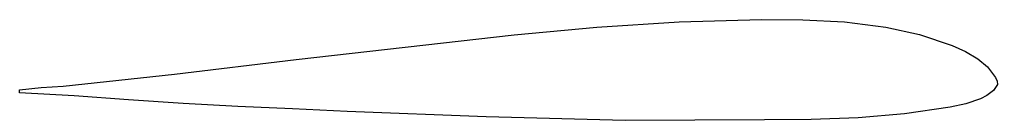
# Model space of a CAD drawing. Extents: x -383.7 to -314.4, y -1.9 to 5.2.
import ezdxf

# ---------------------------------------------------------------- set-up
doc = ezdxf.new("R2010")
doc.units = 0
doc.header["$MEASUREMENT"] = 0
doc.layers.add('VISIBLE', color=7, linetype='CONTINUOUS')

msp = doc.modelspace()

# ---------------------------------------------------------------- linework, layer by layer
at = {"layer": 'VISIBLE'}
msp.add_line((-383.694, 0.04), (-383.694, 0.244), dxfattribs=at)
at = {"layer": 'VISIBLE', "flags": 128}
msp.add_lwpolyline([(-383.694, 0.244), (-382.159, 0.398), (-380.617, 0.513), (-379.079, 0.673), (-377.543, 0.838), (-372.717, 1.368), (-364.103, 2.405), (-356.383, 3.283), (-348.656, 4.143), (-342.807, 4.691), (-336.968, 5.078), (-331.145, 5.243), (-328.224, 5.22), (-325.276, 5.069), (-322.352, 4.708), (-319.954, 4.182), (-317.639, 3.398), (-316.71, 2.974), (-315.832, 2.451), (-315.132, 1.872), (-314.567, 1.116), (-314.456, 0.864), (-314.439, 0.632), (-314.717, 0.202), (-315.192, -0.155), (-315.645, -0.391), (-316.68, -0.75), (-317.791, -0.993), (-321.012, -1.46), (-324.304, -1.737), (-327.632, -1.867), (-330.942, -1.899), (-340.797, -1.937), (-350.654, -1.677), (-360.504, -1.286), (-364.371, -1.118), (-368.238, -0.942), (-372.108, -0.72), (-375.973, -0.467), (-379.83, -0.185), (-383.694, 0.04)], dxfattribs=at)

doc.saveas('drawing.dxf')
